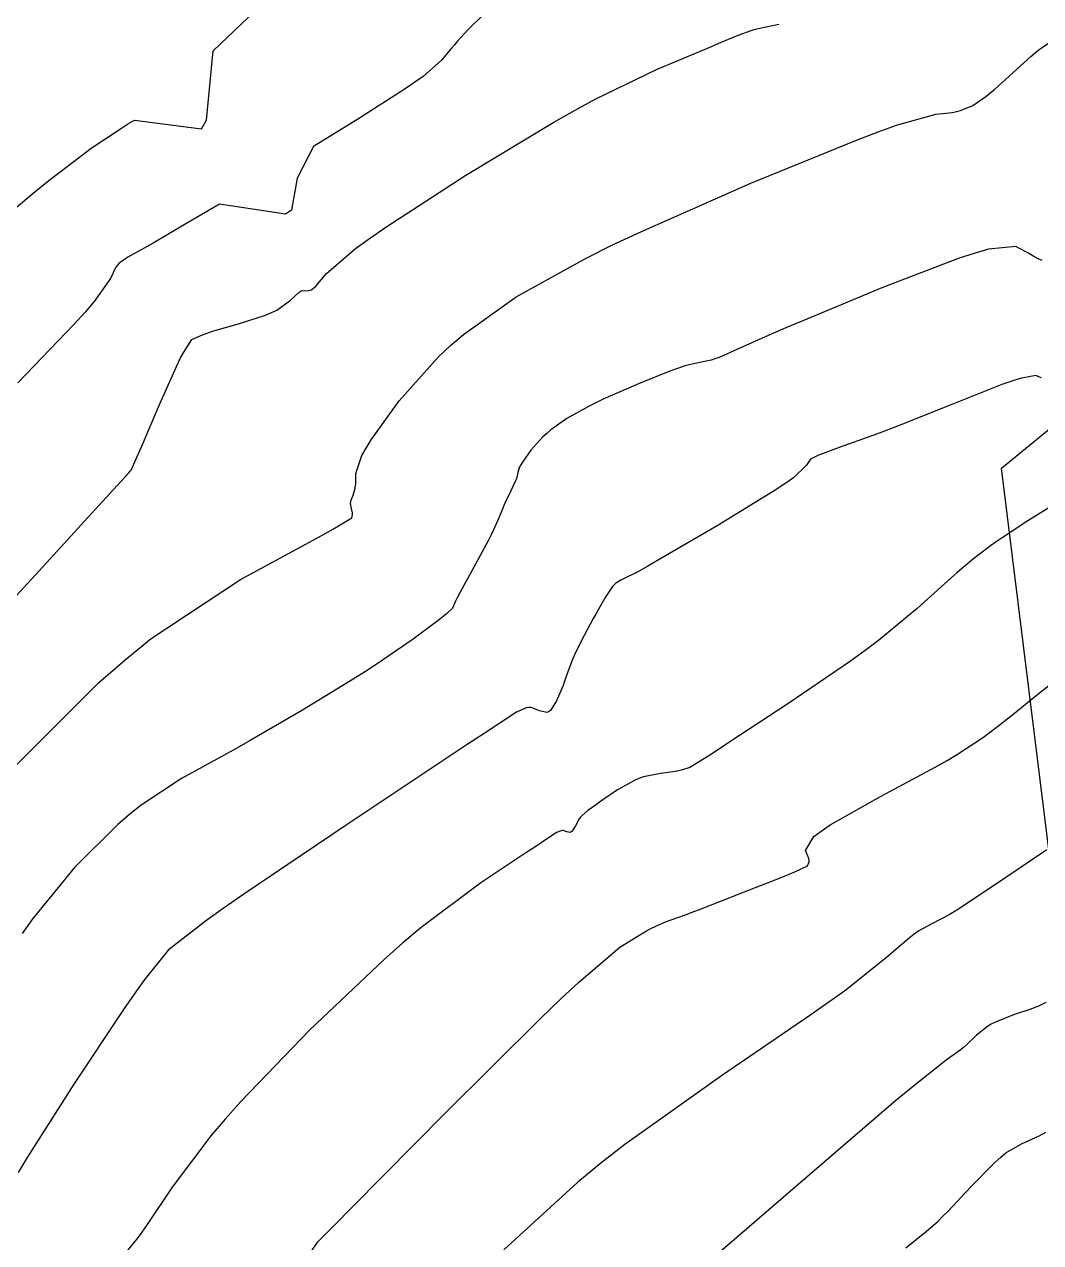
# Model space of a CAD drawing. Header units: metres. Extents: x 837117 to 838479, y 1189012 to 1191015.
# Drawn here: x 837755.3 to 837799.7, y 1190626.3 to 1190679.6 of the extents above; entities that cross this region are included whole.
import ezdxf

# ---------------------------------------------------------------- set-up
doc = ezdxf.new("R2010")
doc.units = ezdxf.units.M
doc.header["$LTSCALE"] = 0.3
for name, color, linetype in [('CORREDORVIA', 70, 'Continuous'), ('COTAS 10', 1, 'Continuous'), ('COTAS INT', 252, 'Continuous')]:
    doc.layers.add(name, color=color, linetype=linetype)

msp = doc.modelspace()

# ---------------------------------------------------------------- linework, layer by layer
at = {"layer": 'CORREDORVIA'}
msp.add_lwpolyline([(837910.676, 1191000.965), (838157.033, 1190996.193), (838237.174, 1190821.339), (838237.001, 1190602.875), (838240.031, 1190437.198), (838223.537, 1190366.272), (838212.196, 1190288.92), (838221.396, 1189997.878), (837954.545, 1189509.173), (837751.159, 1189231.384), (837593.191, 1189234.399), (837744.487, 1189686.609), (837750.277, 1189933.973), (837723.624, 1190051.525), (837726.092, 1190134.48), (837885.383, 1190229.429), (837983.184, 1190344.12), (837817.554, 1190502.187), (837798.033, 1190660.17), (837963.574, 1190795.982)], close=True, dxfattribs=at)
at = {"layer": 'COTAS 10'}
for points in [[(837775.385, 1190679.992), (837774.707, 1190679.331), (837774.245, 1190678.808), (837774.119, 1190678.663), (837773.996, 1190678.519), (837773.56, 1190677.998), (837772.749, 1190677.292), (837772.389, 1190677.031), (837771.971, 1190676.741), (837769.969, 1190675.459), (837767.962, 1190674.22), (837767.251, 1190672.847), (837767.004, 1190671.45), (837766.731, 1190671.271), (837763.854, 1190671.703), (837763.604, 1190671.562), (837763.33, 1190671.404), (837762.131, 1190670.698), (837760.953, 1190670.004), (837760.691, 1190669.853), (837760.457, 1190669.721), (837759.843, 1190669.395), (837759.465, 1190669.125), (837759.379, 1190669.029), (837759.302, 1190668.923), (837759.091, 1190668.462), (837758.374, 1190667.444), (837757.979, 1190666.987), (837757.497, 1190666.454), (837755.044, 1190663.897)], [(837800.33, 1190658.584), (837799.181, 1190657.867), (837798.059, 1190657.123), (837797.794, 1190656.94), (837797.548, 1190656.766), (837796.822, 1190656.22), (837796.078, 1190655.59), (837795.82, 1190655.363), (837795.54, 1190655.114), (837794.341, 1190654.028), (837792.656, 1190652.638), (837792.069, 1190652.198), (837791.431, 1190651.734), (837788.691, 1190649.859), (837786.16, 1190648.199), (837785.654, 1190647.87), (837785.232, 1190647.598), (837784.41, 1190647.089), (837784.047, 1190646.964), (837783.914, 1190646.935), (837783.768, 1190646.908), (837783.123, 1190646.827), (837782.388, 1190646.677), (837782.185, 1190646.605), (837781.983, 1190646.521), (837781.251, 1190646.108), (837780.608, 1190645.668), (837780.46, 1190645.566), (837780.326, 1190645.473), (837779.953, 1190645.21), (837779.695, 1190644.982), (837779.634, 1190644.911), (837779.577, 1190644.836), (837779.406, 1190644.538), (837779.262, 1190644.301), (837779.222, 1190644.265), (837779.181, 1190644.242), (837779.034, 1190644.265), (837778.875, 1190644.326), (837778.827, 1190644.326), (837778.778, 1190644.32), (837778.586, 1190644.238), (837777.954, 1190643.823), (837777.627, 1190643.607), (837777.234, 1190643.346), (837775.266, 1190642.038), (837772.662, 1190640.083), (837771.868, 1190639.415), (837771.043, 1190638.691), (837767.801, 1190635.62), (837764.78, 1190632.479), (837764.094, 1190631.711), (837763.474, 1190630.988), (837761.777, 1190628.743), (837760.694, 1190627.113), (837760.46, 1190626.777), (837760.254, 1190626.491), (837759.749, 1190625.874)]]:
    msp.add_lwpolyline(points, dxfattribs=at)
at = {"layer": 'COTAS INT'}
for points in [[(837754.958, 1190671.564), (837755.712, 1190672.184), (837756.394, 1190672.734), (837758.249, 1190674.148), (837759.52, 1190675.002), (837759.833, 1190675.199), (837760.129, 1190675.379), (837763.058, 1190675.001), (837763.289, 1190675.377), (837763.567, 1190678.408), (837765.423, 1190680.176)], [(837750.358, 1190649.583), (837755.963, 1190655.683), (837757.058, 1190656.875), (837757.954, 1190657.851), (837759.54, 1190659.583), (837759.781, 1190659.852), (837759.829, 1190659.905), (837759.87, 1190659.95), (837759.951, 1190660.039), (837759.975, 1190660.064), (837759.98, 1190660.07), (837759.984, 1190660.075), (837759.992, 1190660.087), (837759.996, 1190660.096), (837759.998, 1190660.099), (837760, 1190660.101), (837760.008, 1190660.112), (837760.196, 1190660.539), (837760.31, 1190660.805), (837760.452, 1190661.134), (837761.189, 1190662.854), (837761.969, 1190664.605), (837762.137, 1190664.954), (837762.285, 1190665.243), (837762.649, 1190665.795), (837763.101, 1190666), (837763.305, 1190666.071), (837763.542, 1190666.147), (837764.685, 1190666.472), (837765.865, 1190666.852), (837766.125, 1190666.963), (837766.358, 1190667.077), (837766.958, 1190667.509), (837767.319, 1190667.846), (837767.399, 1190667.9), (837767.471, 1190667.936), (837767.661, 1190667.922), (837767.877, 1190667.961), (837767.965, 1190668.03), (837768.065, 1190668.125), (837768.531, 1190668.677), (837769.795, 1190669.772), (837770.4, 1190670.208), (837771.114, 1190670.703), (837774.614, 1190672.971), (837778.459, 1190675.288), (837779.392, 1190675.814), (837780.267, 1190676.29), (837782.953, 1190677.589), (837784.907, 1190678.411), (837785.321, 1190678.586), (837785.68, 1190678.738), (837786.518, 1190679.098), (837787.082, 1190679.299), (837787.268, 1190679.351), (837787.467, 1190679.403), (837788.295, 1190679.577)], [(837754.141, 1190646.374), (837758.563, 1190650.78), (837759.728, 1190651.793), (837760.867, 1190652.716), (837764.769, 1190655.303), (837767.787, 1190656.934), (837768.368, 1190657.255), (837768.84, 1190657.519), (837769.628, 1190658.001), (837769.669, 1190658.131), (837769.67, 1190658.173), (837769.667, 1190658.218), (837769.618, 1190658.402), (837769.582, 1190658.615), (837769.586, 1190658.678), (837769.597, 1190658.742), (837769.688, 1190658.988), (837769.786, 1190659.29), (837769.802, 1190659.389), (837769.812, 1190659.495), (837769.807, 1190659.935), (837770.074, 1190660.716), (837770.256, 1190661.038), (837770.485, 1190661.404), (837771.7, 1190663.108), (837773.411, 1190665.022), (837773.951, 1190665.521), (837774.521, 1190666.008), (837776.821, 1190667.655), (837779.909, 1190669.366), (837780.975, 1190669.893), (837782.134, 1190670.443), (837787.08, 1190672.622), (837791.692, 1190674.501), (837792.64, 1190674.863), (837793.444, 1190675.155), (837795.157, 1190675.636), (837795.88, 1190675.714), (837796.06, 1190675.752), (837796.231, 1190675.798), (837796.776, 1190676.024), (837797.341, 1190676.407), (837797.524, 1190676.552), (837797.718, 1190676.715), (837798.517, 1190677.441), (837799.309, 1190678.162), (837799.499, 1190678.321), (837799.676, 1190678.462), (837800.21, 1190678.823)], [(837799.804, 1190669.239), (837799.634, 1190669.313), (837799.593, 1190669.333), (837799.554, 1190669.353), (837799.436, 1190669.425), (837799.256, 1190669.533), (837799.178, 1190669.576), (837799.088, 1190669.625), (837798.661, 1190669.85), (837797.454, 1190669.733), (837796.872, 1190669.566), (837796.183, 1190669.341), (837792.797, 1190668.044), (837789.34, 1190666.611), (837788.605, 1190666.3), (837787.967, 1190666.027), (837786.466, 1190665.354), (837785.687, 1190665.006), (837785.504, 1190664.938), (837785.335, 1190664.883), (837784.841, 1190664.786), (837784.185, 1190664.634), (837783.914, 1190664.543), (837783.605, 1190664.432), (837782.163, 1190663.857), (837780.652, 1190663.191), (837780.298, 1190663.023), (837779.972, 1190662.862), (837779.029, 1190662.339), (837778.326, 1190661.836), (837778.152, 1190661.687), (837777.987, 1190661.534), (837777.464, 1190660.95), (837777.092, 1190660.429), (837777.023, 1190660.317), (837776.967, 1190660.219), (837776.886, 1190659.98), (837776.844, 1190659.762), (837776.814, 1190659.676), (837776.775, 1190659.58), (837776.568, 1190659.143), (837776.334, 1190658.663), (837776.279, 1190658.54), (837776.228, 1190658.421), (837776.077, 1190658.029), (837775.831, 1190657.471), (837775.72, 1190657.249), (837775.59, 1190656.996), (837774.965, 1190655.839), (837774.368, 1190654.741), (837774.255, 1190654.527), (837774.165, 1190654.352), (837774.031, 1190654.042), (837773.776, 1190653.801), (837773.61, 1190653.67), (837773.403, 1190653.509), (837772.312, 1190652.695), (837770.743, 1190651.613), (837770.235, 1190651.283), (837769.695, 1190650.941), (837767.481, 1190649.596), (837765.196, 1190648.267), (837764.612, 1190647.934), (837764.05, 1190647.617), (837762.194, 1190646.597), (837760.43, 1190645.441), (837759.926, 1190645.037), (837759.414, 1190644.598), (837757.508, 1190642.711), (837755.69, 1190640.485), (837755.233, 1190639.832)], [(837799.777, 1190664.111), (837799.729, 1190664.128), (837799.534, 1190664.215), (837798.841, 1190664.089), (837798.479, 1190663.97), (837798.044, 1190663.816), (837795.855, 1190662.956), (837793.477, 1190662.001), (837792.922, 1190661.786), (837792.411, 1190661.592), (837790.939, 1190661.074), (837790, 1190660.725), (837789.826, 1190660.638), (837789.688, 1190660.556), (837789.502, 1190660.296), (837788.939, 1190659.75), (837788.564, 1190659.487), (837788.094, 1190659.177), (837785.609, 1190657.653), (837783.073, 1190656.169), (837782.571, 1190655.884), (837782.157, 1190655.652), (837781.388, 1190655.269), (837781.166, 1190655.141), (837781.096, 1190655.071), (837781.023, 1190654.987), (837780.731, 1190654.556), (837780.395, 1190653.972), (837780.294, 1190653.791), (837780.189, 1190653.602), (837779.783, 1190652.847), (837779.414, 1190652.112), (837779.332, 1190651.935), (837779.26, 1190651.769), (837779.073, 1190651.267), (837778.921, 1190650.81), (837778.87, 1190650.674), (837778.815, 1190650.534), (837778.585, 1190649.99), (837778.315, 1190649.576), (837778.234, 1190649.518), (837778.152, 1190649.483), (837777.834, 1190649.563), (837777.477, 1190649.699), (837777.37, 1190649.7), (837777.259, 1190649.686), (837776.829, 1190649.503), (837775.412, 1190648.572), (837774.679, 1190648.087), (837773.798, 1190647.502), (837769.384, 1190644.569), (837764.921, 1190641.553), (837764.008, 1190640.916), (837763.235, 1190640.366), (837761.61, 1190639.096), (837760.545, 1190637.769), (837760.126, 1190637.182), (837759.652, 1190636.5), (837757.491, 1190633.246), (837755.451, 1190630.037), (837755.054, 1190629.383)], [(837767.589, 1190625.537), (837768.153, 1190626.351), (837768.841, 1190627.046), (837769.66, 1190627.874), (837773.719, 1190631.977), (837777.881, 1190636.115), (837778.766, 1190636.965), (837779.535, 1190637.687), (837781.345, 1190639.224), (837782.293, 1190639.82), (837782.519, 1190639.949), (837782.728, 1190640.062), (837783.348, 1190640.335), (837784.173, 1190640.633), (837784.511, 1190640.76), (837784.897, 1190640.907), (837786.687, 1190641.599), (837788.404, 1190642.28), (837788.744, 1190642.42), (837789.025, 1190642.539), (837789.549, 1190642.792), (837789.621, 1190642.963), (837789.616, 1190643.031), (837789.601, 1190643.106), (837789.457, 1190643.452), (837789.832, 1190644.06), (837790.143, 1190644.301), (837790.545, 1190644.573), (837792.745, 1190645.821), (837795.132, 1190647.102), (837795.651, 1190647.395), (837796.108, 1190647.662), (837797.248, 1190648.405), (837798.039, 1190649.023), (837798.276, 1190649.211), (837798.521, 1190649.406), (837799.471, 1190650.172), (837800.45, 1190650.946)], [(837800.005, 1190643.489), (837798.258, 1190642.311), (837796.456, 1190641.096), (837796.075, 1190640.852), (837795.746, 1190640.65), (837794.984, 1190640.253), (837794.42, 1190639.945), (837794.217, 1190639.798), (837793.992, 1190639.624), (837793.008, 1190638.772), (837791.22, 1190637.356), (837790.488, 1190636.826), (837789.654, 1190636.237), (837785.789, 1190633.612), (837781.572, 1190630.611), (837780.516, 1190629.785), (837779.509, 1190628.96), (837776.276, 1190625.998)], [(837799.966, 1190636.808), (837799.623, 1190636.642), (837799.48, 1190636.586), (837799.317, 1190636.525), (837798.556, 1190636.268), (837797.764, 1190635.958), (837797.58, 1190635.864), (837797.412, 1190635.766), (837796.937, 1190635.381), (837796.506, 1190634.965), (837796.366, 1190634.848), (837796.217, 1190634.729), (837795.606, 1190634.292), (837794.106, 1190633.103), (837793.397, 1190632.51), (837792.561, 1190631.802), (837788.479, 1190628.294), (837784.467, 1190624.818)], [(837793.841, 1190626.092), (837794.747, 1190626.82), (837795.257, 1190627.257), (837795.456, 1190627.452), (837795.679, 1190627.678), (837796.693, 1190628.759), (837797.747, 1190629.829), (837797.996, 1190630.049), (837798.225, 1190630.235), (837798.898, 1190630.628), (837799.674, 1190630.987), (837799.969, 1190631.151)]]:
    msp.add_lwpolyline(points, dxfattribs=at)

doc.saveas('drawing.dxf')
